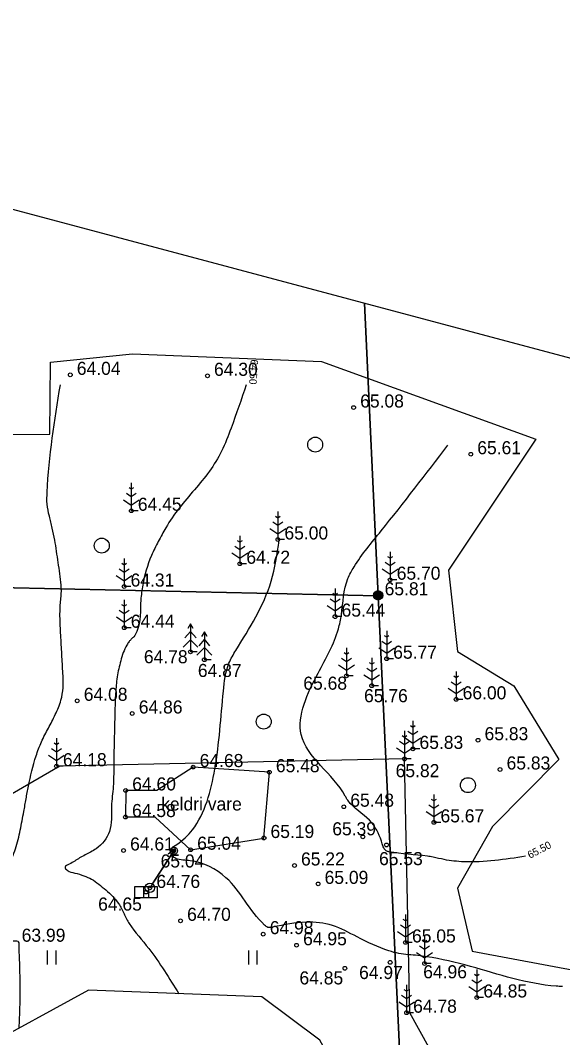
# Model space of a CAD drawing. Extents: x 640640 to 640863, y 6456506 to 6456694.
# Drawn here: x 640715.6 to 640744.6, y 6456639.4 to 6456693.9 of the extents above; entities that cross this region are included whole.
import ezdxf

# ---------------------------------------------------------------- set-up
doc = ezdxf.new("R2010")
doc.units = 0
for name, color, linetype in [('HALJASTUS', 7, 'Continuous'), ('HORISONTAAL', 7, 'Continuous'), ('KORGUS', 7, 'Continuous'), ('MOOTPIIR', 7, 'Continuous'), ('MPOHULIIN', 7, 'Continuous'), ('PIIR', 7, 'Continuous'), ('POST', 7, 'Continuous'), ('PUU', 7, 'Continuous'), ('RAJATIS', 7, 'Continuous'), ('TEE', 7, 'Continuous'), ('VORMISTUS', 7, 'Continuous')]:
    doc.layers.add(name, color=color, linetype=linetype)

msp = doc.modelspace()

# ---------------------------------------------------------------- linework, layer by layer
at = {"layer": 'HALJASTUS'}
for p, q in [((640717.018, 6456644.099), (640717.018, 6456643.338)), ((640717.473, 6456644.099), (640717.473, 6456643.338)), ((640727.794, 6456644.099), (640727.794, 6456643.338)), ((640728.249, 6456644.099), (640728.249, 6456643.338))]:
    msp.add_line(p, q, dxfattribs=at)
for points in [[(640739.929, 6456608.122), (640738.989, 6456614.135), (640736.596, 6456614.438), (640737.089, 6456621.197), (640738.157, 6456621.871), (640741.457, 6456623.362), (640741.469, 6456628.792), (640740.506, 6456633.407), (640736.446, 6456640.76), (640736.446, 6456640.76), (640736.15, 6456654.348), (640717.686, 6456653.959), (640708.142, 6456648.42), (640705.161, 6456647.831), (640701.429, 6456651.877), (640685.999, 6456657.471), (640691.467, 6456631.57), (640690.827, 6456622.584), (640689.149, 6456618.124), (640688.93, 6456591.7)], [(640722.795, 6456651.228), (640724.696, 6456649.487), (640728.625, 6456650.115), (640728.913, 6456653.638), (640724.83, 6456653.914), (640722.89, 6456652.652)]]:
    msp.add_lwpolyline(points, dxfattribs=at)
for centre in [(640731.368, 6456671.18), (640719.938, 6456665.772), (640728.612, 6456656.348), (640739.549, 6456652.944)]:
    msp.add_circle(centre, 0.4, dxfattribs=at)
at = {"layer": 'HORISONTAAL'}
for points in [[(640715.514, 6456639.938), (640715.554, 6456641.06), (640715.562, 6456642.183), (640715.545, 6456643.307), (640715.51, 6456644.43), (640715.48, 6456644.56), (640715.45, 6456644.58), (640715.31, 6456644.59), (640714.487, 6456644.742), (640713.677, 6456644.943), (640712.881, 6456645.203), (640712.489, 6456645.358), (640712.1, 6456645.53), (640711.752, 6456645.927), (640711.617, 6456646.54), (640711.711, 6456647.133), (640711.849, 6456647.348), (640712.05, 6456647.47), (640712.9, 6456647.67), (640713.534, 6456647.806), (640713.849, 6456647.891), (640714.005, 6456647.948), (640714.083, 6456647.982), (640714.16, 6456648.02), (640714.883, 6456648.656), (640715.315, 6456649.537), (640715.569, 6456650.537), (640715.76, 6456651.53), (640715.883, 6456652.211), (640715.942, 6456652.551), (640716.01, 6456652.89), (640716.42, 6456654.51), (640716.71, 6456655.267), (640717.077, 6456655.995), (640717.448, 6456656.725), (640717.75, 6456657.49), (640717.86, 6456658.16), (640717.841, 6456659.183), (640717.784, 6456660.205), (640717.725, 6456661.228), (640717.7, 6456662.25), (640717.717, 6456662.603), (640717.749, 6456662.955), (640717.772, 6456663.308), (640717.76, 6456663.66), (640717.602, 6456664.868), (640717.42, 6456666.07), (640717.287, 6456666.71), (640717.128, 6456667.349), (640717.012, 6456667.988), (640717.01, 6456668.63), (640717.72, 6456674.39)], [(640727.68, 6456674.39), (640726.86, 6456672.06), (640726.35, 6456670.83), (640725.7, 6456669.753), (640724.904, 6456668.765), (640724.086, 6456667.785), (640723.37, 6456666.73), (640722.966, 6456665.993), (640722.598, 6456665.24), (640722.13, 6456663.66), (640722.03, 6456662.86), (640721.82, 6456661.18), (640721.649, 6456660.89), (640721.518, 6456660.763), (640721.4, 6456660.63), (640721.28, 6456660.45), (640720.953, 6456659.606), (640720.765, 6456658.738), (640720.675, 6456657.856), (640720.64, 6456656.97), (640720.58, 6456653.93), (640720.55, 6456652.88), (640720.46, 6456651.81), (640720.35, 6456650.47), (640719.631, 6456649.54), (640719.04, 6456649.205), (640718.751, 6456649.045), (640718.49, 6456648.88), (640718.188, 6456648.715), (640717.97, 6456648.56), (640718.086, 6456648.388), (640718.486, 6456648.238), (640718.984, 6456648.086), (640719.39, 6456647.91), (640719.772, 6456647.643), (640720.156, 6456647.334), (640720.84, 6456646.6), (640720.998, 6456646.338), (640721.128, 6456646.063), (640721.256, 6456645.788), (640721.41, 6456645.53), (640722.45, 6456644.2), (640723.288, 6456643.005), (640724.067, 6456641.779)], [(640742.64, 6456649.14), (640739.33, 6456648.84), (640738.28, 6456648.96), (640737.68, 6456649.09), (640737.38, 6456649.14), (640735.32, 6456649.38), (640735.17, 6456649.43), (640735.04, 6456649.58), (640734.96, 6456649.8), (640734.41, 6456650.92), (640733.25, 6456651.97), (640733.07, 6456652.2), (640732.98, 6456652.36), (640730.62, 6456655.65), (640731.52, 6456658.94), (640732.61, 6456661.31), (640732.77, 6456662.07), (640733.12, 6456664.01), (640733.45, 6456664.63), (640734.9, 6456666.56), (640738.48, 6456671.15)], [(640744.61, 6456642.16), (640744.28, 6456642.18), (640739.68, 6456643.24), (640737.33, 6456643.76), (640736.87, 6456643.82), (640735.85, 6456643.93), (640735.32, 6456644.07), (640733.61, 6456644.82), (640732.29, 6456645.43), (640730.89, 6456645.61), (640729.1, 6456645.34), (640728.83, 6456645.33), (640728.66, 6456645.45), (640726.59, 6456647.99), (640724.68, 6456648.9), (640723.9, 6456649.02), (640723.71, 6456649.15), (640723.64, 6456649.39), (640723.67, 6456649.52), (640723.95, 6456649.77), (640724.79, 6456650.55), (640725.99, 6456653.8), (640726.45, 6456657.98), (640726.75, 6456659.48), (640727.12, 6456660.16), (640729.01, 6456663.86), (640729.44, 6456666.06)]]:
    msp.add_spline(points, degree=3, dxfattribs=at)
at = {"layer": 'KORGUS'}
for centre in [(640718.25, 6456674.916), (640725.599, 6456674.865), (640733.428, 6456673.166), (640739.701, 6456670.666), (640721.52, 6456667.639), (640729.371, 6456666.101), (640727.332, 6456664.8), (640721.131, 6456663.579), (640735.386, 6456663.946), (640734.738, 6456663.11), (640732.432, 6456661.969), (640721.143, 6456661.376), (640724.688, 6456660.08), (640725.433, 6456659.663), (640735.198, 6456659.716), (640733.042, 6456658.797), (640734.396, 6456658.271), (640718.623, 6456657.462), (640738.916, 6456657.54), (640721.57, 6456656.782), (640736.606, 6456654.887), (640740.091, 6456655.35), (640736.15, 6456654.348), (640717.506, 6456653.959), (640724.83, 6456653.914), (640741.27, 6456653.784), (640728.913, 6456653.638), (640721.217, 6456652.662), (640732.899, 6456651.789), (640721.209, 6456651.237), (640737.731, 6456650.952), (640728.625, 6456650.115), (640733.921, 6456650.175), (640721.104, 6456649.447), (640723.8, 6456649.427), (640724.696, 6456649.487), (640735.19, 6456649.742), (640730.259, 6456648.643), (640722.308, 6456647.218), (640722.514, 6456647.442), (640731.523, 6456647.657), (640724.157, 6456645.68), (640728.585, 6456644.967), (640736.206, 6456644.522), (640730.371, 6456644.372), (640735.384, 6456643.456), (640737.227, 6456643.392), (640732.96, 6456643.137), (640740.028, 6456641.575), (640736.266, 6456640.76)]:
    msp.add_circle(centre, 0.1, dxfattribs=at)
at = {"layer": 'MOOTPIIR'}
msp.add_lwpolyline([(640682.812, 6456600.287), (640685.982, 6456622.504), (640683.322, 6456653.342), (640683.725, 6456671.478), (640717.153, 6456671.747), (640717.197, 6456675.596), (640721.58, 6456676.034), (640731.706, 6456675.64), (640743.192, 6456671.472), (640738.501, 6456664.454), (640738.983, 6456660.111), (640742.008, 6456658.269), (640744.419, 6456654.321), (640740.868, 6456650.724), (640738.983, 6456647.434), (640739.772, 6456644.057), (640747.707, 6456642.565), (640751.257, 6456635.152), (640747.444, 6456633.485), (640744.419, 6456629.581), (640744.156, 6456622.826), (640743.235, 6456607.824)], dxfattribs=at)
at = {"layer": 'MPOHULIIN'}
for p, q in [((640722.65, 6456647.652), (640723.873, 6456649.54)), ((640723.873, 6456649.54), (640723.502, 6456649.243)), ((640723.873, 6456649.54), (640723.752, 6456649.08)), ((640722.514, 6456647.442), (640722.514, 6456647.442))]:
    msp.add_line(p, q, dxfattribs=at)
at = {"layer": 'PIIR'}
for points in [[(640734.003, 6456678.754), (640734.74, 6456663.08), (640689.23, 6456664.08), (640700.05, 6456584.5), (640651.277, 6456596.585)], [(640783.902, 6456665.438), (640782.96, 6456651.73), (640780.81, 6456620.58), (640777, 6456565.36), (640738.92, 6456574.38), (640734.74, 6456663.08), (640734.003, 6456678.754)]]:
    msp.add_lwpolyline(points, dxfattribs=at)
msp.add_lwpolyline([(640700.05, 6456584.5), (640689.23, 6456664.08), (640734.74, 6456663.08), (640738.92, 6456574.38)], close=True, dxfattribs=at)
at = {"layer": 'POST'}
for p, q in [((640722.173, 6456647.517), (640722.173, 6456646.92)), ((640722.444, 6456647.517), (640722.444, 6456646.92))]:
    msp.add_line(p, q, dxfattribs=at)
msp.add_lwpolyline([(640723.8, 6456649.427), (640722.514, 6456647.442)], dxfattribs=at)
msp.add_lwpolyline([(640721.711, 6456647.517), (640722.906, 6456647.517), (640722.906, 6456646.92), (640721.711, 6456646.92)], close=True, dxfattribs=at)
for centre, radius in [((640723.8, 6456649.427), 0.2), ((640722.514, 6456647.442), 0.25)]:
    msp.add_circle(centre, radius, dxfattribs=at)
at = {"layer": 'PUU'}
for p, q in [((640721.52, 6456669.139), (640721.52, 6456667.639)), ((640721.52, 6456668.389), (640721.254, 6456668.566)), ((640721.52, 6456668.789), (640721.396, 6456668.872)), ((640721.645, 6456668.872), (640721.52, 6456668.789)), ((640721.787, 6456668.566), (640721.52, 6456668.389)), ((640721.096, 6456668.228), (640721.52, 6456667.945)), ((640721.52, 6456667.945), (640721.945, 6456668.228)), ((640721.88, 6456667.639), (640721.52, 6456667.639)), ((640729.371, 6456667.601), (640729.371, 6456666.101)), ((640729.371, 6456666.851), (640729.105, 6456667.029)), ((640729.371, 6456667.251), (640729.247, 6456667.334)), ((640729.496, 6456667.334), (640729.371, 6456667.251)), ((640729.638, 6456667.029), (640729.371, 6456666.851)), ((640728.947, 6456666.69), (640729.371, 6456666.408)), ((640729.371, 6456666.408), (640729.796, 6456666.69)), ((640727.332, 6456665.95), (640727.207, 6456666.033)), ((640727.332, 6456666.3), (640727.332, 6456664.8)), ((640727.456, 6456666.033), (640727.332, 6456665.95)), ((640729.731, 6456666.101), (640729.371, 6456666.101)), ((640726.908, 6456665.389), (640727.332, 6456665.107)), ((640727.332, 6456665.55), (640727.065, 6456665.728)), ((640727.598, 6456665.728), (640727.332, 6456665.55)), ((640727.332, 6456665.107), (640727.756, 6456665.389)), ((640735.386, 6456665.446), (640735.386, 6456663.946)), ((640721.131, 6456664.729), (640721.007, 6456664.812)), ((640721.131, 6456665.079), (640721.131, 6456663.579)), ((640721.256, 6456664.812), (640721.131, 6456664.729)), ((640727.692, 6456664.8), (640727.332, 6456664.8)), ((640735.386, 6456664.696), (640735.119, 6456664.874)), ((640735.386, 6456665.096), (640735.262, 6456665.179)), ((640735.51, 6456665.179), (640735.386, 6456665.096)), ((640735.653, 6456664.874), (640735.386, 6456664.696)), ((640721.131, 6456664.329), (640720.865, 6456664.507)), ((640721.398, 6456664.507), (640721.131, 6456664.329)), ((640734.962, 6456664.535), (640735.386, 6456664.252)), ((640735.386, 6456664.252), (640735.81, 6456664.535)), ((640720.707, 6456664.168), (640721.131, 6456663.886)), ((640721.131, 6456663.886), (640721.555, 6456664.168)), ((640735.746, 6456663.946), (640735.386, 6456663.946)), ((640721.491, 6456663.579), (640721.131, 6456663.579)), ((640732.432, 6456663.119), (640732.308, 6456663.202)), ((640732.432, 6456663.469), (640732.432, 6456661.969)), ((640732.557, 6456663.202), (640732.432, 6456663.119)), ((640721.143, 6456662.526), (640721.018, 6456662.608)), ((640721.143, 6456662.876), (640721.143, 6456661.376)), ((640721.267, 6456662.608), (640721.143, 6456662.526)), ((640732.008, 6456662.559), (640732.432, 6456662.276)), ((640732.432, 6456662.719), (640732.166, 6456662.897)), ((640732.699, 6456662.897), (640732.432, 6456662.719)), ((640732.432, 6456662.276), (640732.856, 6456662.559)), ((640721.143, 6456662.126), (640720.876, 6456662.303)), ((640721.409, 6456662.303), (640721.143, 6456662.126)), ((640720.718, 6456661.965), (640721.143, 6456661.682)), ((640721.143, 6456661.682), (640721.567, 6456661.965)), ((640724.688, 6456661.58), (640724.538, 6456661.33)), ((640724.838, 6456661.33), (640724.688, 6456661.58)), ((640724.688, 6456661.58), (640724.688, 6456660.08)), ((640732.792, 6456661.969), (640732.432, 6456661.969)), ((640721.503, 6456661.376), (640721.143, 6456661.376)), ((640724.688, 6456661.18), (640724.388, 6456660.83)), ((640724.988, 6456660.83), (640724.688, 6456661.18)), ((640725.433, 6456661.163), (640725.283, 6456660.913)), ((640725.583, 6456660.913), (640725.433, 6456661.163)), ((640725.433, 6456661.163), (640725.433, 6456659.663)), ((640735.198, 6456660.866), (640735.074, 6456660.949)), ((640735.198, 6456661.216), (640735.198, 6456659.716)), ((640735.322, 6456660.949), (640735.198, 6456660.866)), ((640724.688, 6456660.73), (640724.288, 6456660.33)), ((640725.088, 6456660.33), (640724.688, 6456660.73)), ((640725.433, 6456660.763), (640725.133, 6456660.413)), ((640725.733, 6456660.413), (640725.433, 6456660.763)), ((640735.198, 6456660.466), (640734.931, 6456660.643)), ((640735.465, 6456660.643), (640735.198, 6456660.466)), ((640725.048, 6456660.08), (640724.688, 6456660.08)), ((640725.433, 6456660.313), (640725.033, 6456659.913)), ((640725.833, 6456659.913), (640725.433, 6456660.313)), ((640733.042, 6456659.947), (640732.918, 6456660.03)), ((640733.042, 6456660.297), (640733.042, 6456658.797)), ((640733.167, 6456660.03), (640733.042, 6456659.947)), ((640734.774, 6456660.305), (640735.198, 6456660.022)), ((640735.198, 6456660.022), (640735.622, 6456660.305)), ((640725.793, 6456659.663), (640725.433, 6456659.663)), ((640732.618, 6456659.386), (640733.042, 6456659.103)), ((640733.042, 6456659.547), (640732.776, 6456659.725)), ((640733.309, 6456659.725), (640733.042, 6456659.547)), ((640733.042, 6456659.103), (640733.466, 6456659.386)), ((640734.396, 6456659.421), (640734.272, 6456659.504)), ((640734.396, 6456659.771), (640734.396, 6456658.271)), ((640734.521, 6456659.504), (640734.396, 6456659.421)), ((640735.558, 6456659.716), (640735.198, 6456659.716)), ((640733.402, 6456658.797), (640733.042, 6456658.797)), ((640733.972, 6456658.861), (640734.396, 6456658.578)), ((640734.396, 6456659.021), (640734.13, 6456659.199)), ((640734.663, 6456659.199), (640734.396, 6456659.021)), ((640734.396, 6456658.578), (640734.821, 6456658.861)), ((640738.916, 6456658.69), (640738.792, 6456658.773)), ((640738.916, 6456659.04), (640738.916, 6456657.54)), ((640739.041, 6456658.773), (640738.916, 6456658.69)), ((640734.756, 6456658.271), (640734.396, 6456658.271)), ((640738.916, 6456658.29), (640738.65, 6456658.468)), ((640739.183, 6456658.468), (640738.916, 6456658.29)), ((640738.492, 6456658.13), (640738.916, 6456657.847)), ((640738.916, 6456657.847), (640739.341, 6456658.13)), ((640739.276, 6456657.54), (640738.916, 6456657.54)), ((640736.606, 6456656.037), (640736.481, 6456656.12)), ((640736.606, 6456656.387), (640736.606, 6456654.887)), ((640736.73, 6456656.12), (640736.606, 6456656.037)), ((640736.15, 6456655.498), (640736.025, 6456655.581)), ((640736.15, 6456655.848), (640736.15, 6456654.348)), ((640736.274, 6456655.581), (640736.15, 6456655.498)), ((640736.182, 6456655.476), (640736.606, 6456655.193)), ((640736.606, 6456655.637), (640736.339, 6456655.815)), ((640736.872, 6456655.815), (640736.606, 6456655.637)), ((640736.606, 6456655.193), (640737.03, 6456655.476)), ((640717.506, 6456655.109), (640717.382, 6456655.192)), ((640717.506, 6456655.459), (640717.506, 6456653.959)), ((640717.63, 6456655.192), (640717.506, 6456655.109)), ((640735.725, 6456654.938), (640736.15, 6456654.655)), ((640736.15, 6456655.098), (640735.883, 6456655.276)), ((640736.416, 6456655.276), (640736.15, 6456655.098)), ((640736.15, 6456654.655), (640736.574, 6456654.938)), ((640717.082, 6456654.549), (640717.506, 6456654.266)), ((640717.506, 6456654.709), (640717.239, 6456654.887)), ((640717.773, 6456654.887), (640717.506, 6456654.709)), ((640717.506, 6456654.266), (640717.93, 6456654.549)), ((640736.966, 6456654.887), (640736.606, 6456654.887)), ((640717.866, 6456653.959), (640717.506, 6456653.959)), ((640736.51, 6456654.348), (640736.15, 6456654.348)), ((640737.731, 6456652.452), (640737.731, 6456650.952)), ((640737.731, 6456651.702), (640737.465, 6456651.879)), ((640737.731, 6456652.102), (640737.607, 6456652.185)), ((640737.856, 6456652.185), (640737.731, 6456652.102)), ((640737.998, 6456651.879), (640737.731, 6456651.702)), ((640737.307, 6456651.541), (640737.731, 6456651.258)), ((640737.731, 6456651.258), (640738.155, 6456651.541)), ((640738.091, 6456650.952), (640737.731, 6456650.952)), ((640736.206, 6456645.672), (640736.082, 6456645.755)), ((640736.206, 6456646.022), (640736.206, 6456644.522)), ((640736.331, 6456645.755), (640736.206, 6456645.672)), ((640736.206, 6456645.272), (640735.94, 6456645.45)), ((640736.473, 6456645.45), (640736.206, 6456645.272)), ((640735.782, 6456645.111), (640736.206, 6456644.828)), ((640736.206, 6456644.828), (640736.63, 6456645.111)), ((640737.227, 6456644.542), (640737.103, 6456644.625)), ((640737.227, 6456644.892), (640737.227, 6456643.392)), ((640737.351, 6456644.625), (640737.227, 6456644.542)), ((640736.566, 6456644.522), (640736.206, 6456644.522)), ((640737.227, 6456644.142), (640736.96, 6456644.32)), ((640737.494, 6456644.32), (640737.227, 6456644.142)), ((640736.803, 6456643.982), (640737.227, 6456643.699)), ((640737.227, 6456643.699), (640737.651, 6456643.982)), ((640737.587, 6456643.392), (640737.227, 6456643.392)), ((640740.028, 6456643.075), (640740.028, 6456641.575)), ((640740.028, 6456642.325), (640739.762, 6456642.503)), ((640740.028, 6456642.725), (640739.904, 6456642.808)), ((640740.153, 6456642.808), (640740.028, 6456642.725)), ((640740.295, 6456642.503), (640740.028, 6456642.325)), ((640736.266, 6456641.91), (640736.142, 6456641.993)), ((640736.266, 6456642.26), (640736.266, 6456640.76)), ((640736.391, 6456641.993), (640736.266, 6456641.91)), ((640739.604, 6456642.165), (640740.028, 6456641.882)), ((640740.028, 6456641.882), (640740.453, 6456642.165)), ((640735.842, 6456641.349), (640736.266, 6456641.066)), ((640736.266, 6456641.51), (640736, 6456641.687)), ((640736.533, 6456641.687), (640736.266, 6456641.51)), ((640736.266, 6456641.066), (640736.691, 6456641.349)), ((640740.388, 6456641.575), (640740.028, 6456641.575)), ((640736.626, 6456640.76), (640736.266, 6456640.76))]:
    msp.add_line(p, q, dxfattribs=at)
at = {"layer": 'RAJATIS'}
for p, q in [((640722.89, 6456652.652), (640721.217, 6456652.662)), ((640722.795, 6456651.228), (640721.209, 6456651.237))]:
    msp.add_line(p, q, dxfattribs=at)
msp.add_lwpolyline([(640721.217, 6456652.662), (640721.209, 6456651.237)], dxfattribs=at)
for radius in [0.25, 0.225, 0.2, 0.175, 0.15, 0.125, 0.1, 0.075, 0.05, 0.025]:
    msp.add_circle((640734.738, 6456663.11), radius, dxfattribs=at)
at = {"layer": 'TEE'}
msp.add_lwpolyline([(640733.618, 6456589.911), (640735.559, 6456615.515), (640736.237, 6456623.24), (640736.204, 6456628.16), (640735.242, 6456632.76), (640731.617, 6456639.296), (640728.503, 6456641.607), (640719.225, 6456641.966), (640713.332, 6456638.745), (640707.62, 6456635.307), (640701.328, 6456630.914), (640696.461, 6456626.054), (640692.834, 6456621.178), (640691.085, 6456616.976), (640690.231, 6456610.497), (640690.151, 6456603.655)], dxfattribs=at)
at = {"layer": 'VORMISTUS'}
msp.add_line((640677.247, 6456693.901), (640862.885, 6456644.36), dxfattribs=at)

# ---------------------------------------------------------------- texts
at = {"layer": 'HORISONTAAL'}
for s, rotation, p in [('64.50', 266.1467, (640727.918, 6456675.752)), ('65.50', 27.502, (640742.872, 6456648.996))]:
    msp.add_text(s, height=0.4, rotation=rotation, dxfattribs=at).set_placement(p)
at = {"layer": 'KORGUS'}
for s, p in [('64.04', (640718.6, 6456674.916)), ('64.30', (640725.949, 6456674.865)), ('65.08', (640733.778, 6456673.166)), ('65.61', (640740.051, 6456670.666)), ('64.45', (640721.87, 6456667.639)), ('65.00', (640729.721, 6456666.101)), ('64.72', (640727.682, 6456664.8)), ('64.31', (640721.481, 6456663.579)), ('65.70', (640735.736, 6456663.946)), ('65.81', (640735.088, 6456663.11)), ('65.44', (640732.782, 6456661.969)), ('64.44', (640721.493, 6456661.376)), ('65.77', (640735.548, 6456659.716)), ('64.78', (640722.193, 6456659.473)), ('64.87', (640725.085, 6456658.738)), ('65.68', (640730.732, 6456658.056)), ('66.00', (640739.266, 6456657.54)), ('64.08', (640718.973, 6456657.462)), ('65.76', (640733.986, 6456657.387)), ('64.86', (640721.92, 6456656.782)), ('65.83', (640740.441, 6456655.35)), ('65.83', (640736.956, 6456654.887)), ('64.18', (640717.856, 6456653.959)), ('64.68', (640725.18, 6456653.914)), ('65.83', (640741.62, 6456653.784)), ('65.48', (640729.263, 6456653.638)), ('65.82', (640735.678, 6456653.372)), ('64.60', (640721.567, 6456652.662)), ('65.48', (640733.249, 6456651.789)), ('64.58', (640721.559, 6456651.237)), ('65.67', (640738.081, 6456650.952)), ('65.19', (640728.975, 6456650.115)), ('65.39', (640732.283, 6456650.258)), ('64.61', (640721.454, 6456649.447)), ('65.04', (640725.046, 6456649.487)), ('65.04', (640723.088, 6456648.536)), ('65.22', (640730.609, 6456648.643)), ('65.53', (640734.79, 6456648.663)), ('64.76', (640722.864, 6456647.442)), ('65.09', (640731.873, 6456647.657)), ('64.65', (640719.742, 6456646.228)), ('64.70', (640724.507, 6456645.68)), ('64.98', (640728.935, 6456644.967)), ('63.99', (640715.646, 6456644.56)), ('65.05', (640736.556, 6456644.522)), ('64.95', (640730.721, 6456644.372)), ('64.85', (640730.526, 6456642.274)), ('64.97', (640733.721, 6456642.562)), ('64.96', (640737.156, 6456642.601)), ('64.85', (640740.378, 6456641.575)), ('64.78', (640736.616, 6456640.76))]:
    msp.add_text(s, height=0.7, dxfattribs=at).set_placement(p)
at = {"layer": 'RAJATIS'}
msp.add_text('keldri vare', height=0.7, rotation=360, dxfattribs=at).set_placement((640723.12, 6456651.588))

doc.saveas('drawing.dxf')
